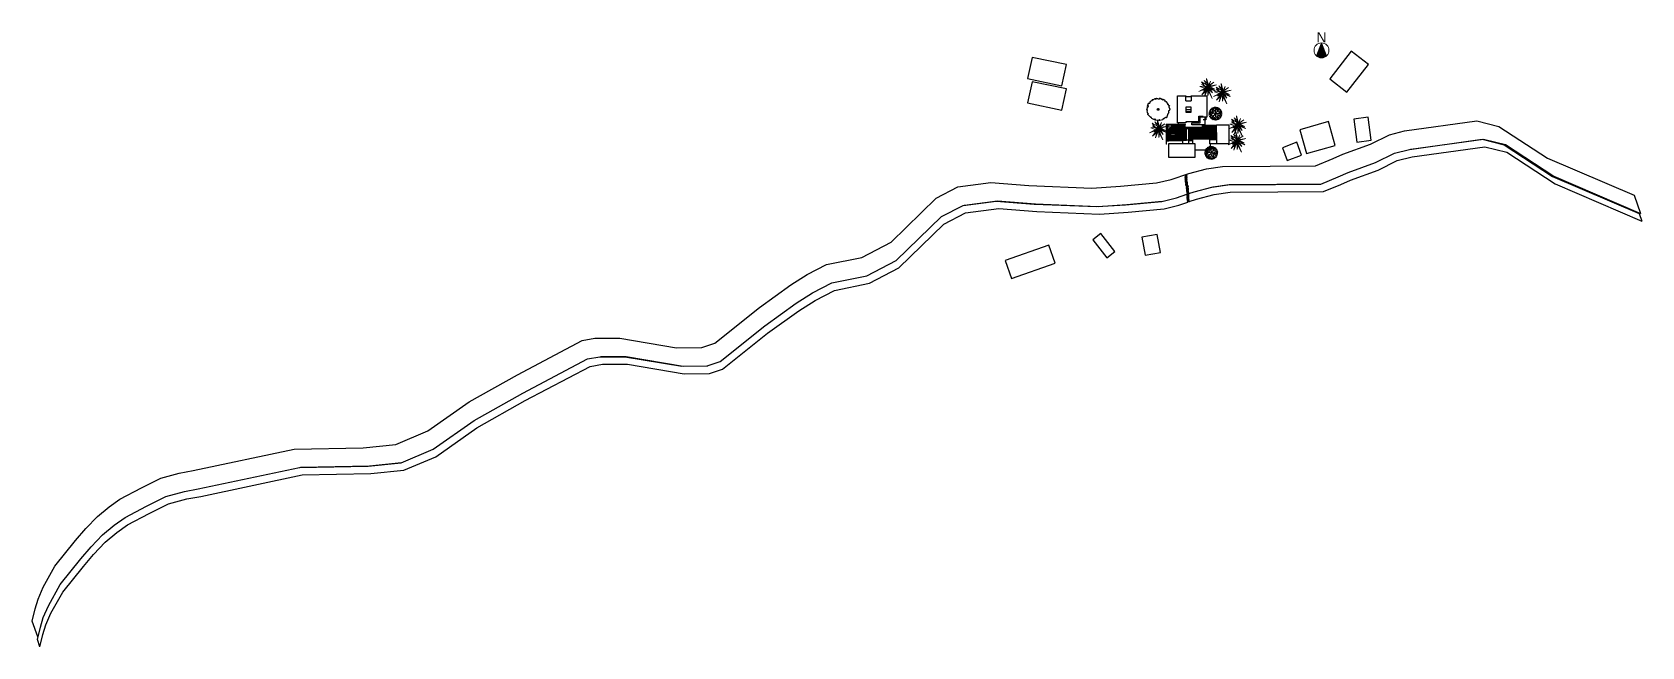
# Model space of a CAD drawing. Header units: millimetres. Extents: x 1773536 to 3001127, y -290343 to 178466.
import ezdxf

# ---------------------------------------------------------------- set-up
doc = ezdxf.new("R2010")
doc.units = ezdxf.units.MM
doc.layers.add('3', color=3, linetype='Continuous')
doc.layers.add('剖面图', color=7, linetype='Continuous')
for name, color, linetype, true_color in [('top有天花板$可见线$曲线$周边', 7, 'Continuous', 0x0034ff), ('top有天花板$可见线$曲线$地板', 7, 'Continuous', 0x000000), ('top有天花板$可见线$曲线$天花板', 7, 'Continuous', 0x000000), ('top有天花板$可见线$曲线$家具', 7, 'Continuous', 0x000000), ('top有天花板$可见线$曲线$水体薄片', 7, 'Continuous', 0x000000), ('top有天花板$可见线$曲线$玻璃墙', 7, 'Continuous', 0x000000), ('top有天花板$可见线$曲线$玻璃薄片', 7, 'Continuous', 0x000000), ('top有天花板$可见线$曲线$石板路', 7, 'Continuous', 0x000000), ('top有天花板$可见线$曲线$道路', 7, 'Continuous', 0x0ff3d0)]:
    doc.layers.add(name, color=color, linetype=linetype, true_color=true_color)
doc.layers.add('top有天花板$可见线$曲线$墙体', color=7, linetype='Continuous', lineweight=13, true_color=0x000000)

msp = doc.modelspace()

# ---------------------------------------------------------------- hatches: boundary and pattern name
at = {"layer": 'top有天花板$可见线$曲线$周边', "lineweight": 5}
h = msp.add_hatch(dxfattribs=at)
h.set_pattern_fill('DASH', color=0, scale=120)
h.paths.add_polyline_path([(2676778, 104985), (2655295, 104985), (2655295, 96208), (2658441, 96208), (2658441, 96769), (2672160, 96769), (2672160, 96617), (2676891, 96645)])
h.paths.add_polyline_path([(2653795, 104985), (2642909, 104985), (2642909, 104706), (2642909, 104265), (2642909, 103590), (2642909, 101278), (2645150, 101278), (2645150, 99778), (2642909, 99778), (2642909, 96208), (2653795, 96208)])
at = {"layer": '剖面图', "lineweight": 5, "transparency": 33554559}
h = msp.add_hatch(color=256, dxfattribs=at)
h.dxf.hatch_style = 1
edge = h.paths.add_edge_path()
edge.add_arc((2756869, 169756), 344, 212.70926, 325.51269, ccw=False)
edge.add_line((2756580, 169570), (2752913, 160482))
edge.add_arc((2756842, 164596), 5688, 226.312064, 313.377569)
edge.add_line((2760749, 160461), (2757153, 169561))
edge = h.paths.add_edge_path()
edge.add_line((2756868, 170284), (2756580, 169570))
edge.add_arc((2756869, 169756), 344, 212.70926, 325.51269)
edge.add_line((2757153, 169561), (2756868, 170284))

# ---------------------------------------------------------------- linework, layer by layer
at = {"lineweight": 5}
for points in [[(2669583, 137341), (2669212, 143265), (2670817, 137419), (2674728, 140269), (2670092, 137126), (2672198, 141100), (2670949, 137304), (2676710, 138288), (2669907, 136123), (2673626, 132145), (2670046, 137866), (2675430, 134986), (2669992, 136748), (2670178, 129821), (2671520, 136101), (2665542, 130642), (2669067, 135698), (2663267, 133348), (2669745, 136732), (2665410, 138688), (2669792, 135992), (2666444, 134045), (2669491, 134857), (2665286, 140663), (2670949, 137304), (2664153, 136998), (2670232, 134904), (2670100, 138985), (2667330, 141659), (2669876, 136616), (2673395, 127918), (2669298, 135960), (2667725, 129418), (2670301, 135776), (2676017, 133536), (2670339, 137141)], [(2680721, 133330), (2680350, 139254), (2681956, 133408), (2685866, 136257), (2681231, 133114), (2683336, 137088), (2682087, 133292), (2687848, 134276), (2681046, 132111), (2684764, 128133), (2681184, 133854), (2686568, 130974), (2681130, 132736), (2681316, 125809), (2682658, 132089), (2676680, 126631), (2680205, 131686), (2674405, 129336), (2680883, 132720), (2676548, 134676), (2680930, 131980), (2677582, 130033), (2680629, 130846), (2676425, 136651), (2682087, 133292), (2675291, 132986), (2681370, 130892), (2681238, 134973), (2678469, 137648), (2681015, 132605), (2684533, 123906), (2680436, 131948), (2678864, 125406), (2681439, 131764), (2687155, 129524), (2681477, 133130)], [(2632094, 105746), (2631723, 111670), (2633328, 105824), (2637239, 108673), (2632603, 105530), (2634709, 109504), (2633460, 105708), (2639221, 106692), (2632418, 104527), (2636137, 100550), (2632557, 106271), (2637941, 103390), (2632503, 105152), (2632689, 98225), (2634030, 104505), (2628053, 99047), (2631578, 104102), (2625778, 101752), (2632256, 105136), (2627921, 107092), (2632303, 104396), (2628955, 102449), (2632002, 103262), (2627797, 109067), (2633460, 105708), (2626664, 105402), (2632743, 103308), (2632611, 107389), (2629841, 110064), (2632387, 105021), (2635906, 96322), (2631809, 104365), (2630236, 97822), (2632812, 104180), (2638528, 101940), (2632850, 105546)], [(2692409, 108778), (2692038, 114702), (2693643, 108856), (2697554, 111705), (2692918, 108562), (2695023, 112536), (2693774, 108740), (2699536, 109724), (2692733, 107559), (2696452, 103582), (2692872, 109303), (2698256, 106422), (2692818, 108184), (2693004, 101257), (2694345, 107537), (2688368, 102079), (2691893, 107134), (2686092, 104784), (2692571, 108168), (2688236, 110124), (2692618, 107428), (2689270, 105481), (2692317, 106294), (2688112, 112099), (2693774, 108740), (2686979, 108434), (2693057, 106340), (2692926, 110421), (2690156, 113096), (2692702, 108053), (2696221, 99354), (2692124, 107397), (2690551, 100854), (2693127, 107212), (2698843, 104972), (2693165, 108578)], [(2691918, 96437), (2691546, 102361), (2693152, 96515), (2697062, 99365), (2692427, 96222), (2694532, 100196), (2693283, 96400), (2699045, 97384), (2692242, 95219), (2695960, 91241), (2692380, 96962), (2697765, 94081), (2692326, 95844), (2692512, 88917), (2693854, 95197), (2687877, 89738), (2691401, 94794), (2685601, 92444), (2692080, 95828), (2687744, 97784), (2692126, 95087), (2688779, 93141), (2691825, 93953), (2687621, 99759), (2693283, 96400), (2686487, 96094), (2692566, 94000), (2692434, 98081), (2689665, 100755), (2692211, 95712), (2695729, 87014), (2691632, 95056), (2690060, 88513), (2692635, 94872), (2698351, 92632), (2692673, 96237)]]:
    msp.add_lwpolyline(points, dxfattribs=at)
at = {"layer": '3', "color": 0, "lineweight": 5}
for p, q in [((2674161, 117017), (2670845, 116831)), ((2674161, 117017), (2670845, 116831)), ((2671991, 115664), (2670897, 116346)), ((2671991, 115664), (2670897, 116346)), ((2672020, 117013), (2670953, 116669)), ((2672020, 117013), (2670953, 116669)), ((2672555, 116743), (2670959, 115364)), ((2672555, 116743), (2670959, 115364)), ((2672902, 116579), (2670978, 117505)), ((2672902, 116579), (2670978, 117505)), ((2670982, 115688), (2672610, 115668)), ((2670982, 115688), (2672610, 115668)), ((2674232, 116486), (2670992, 114896)), ((2674232, 116486), (2670992, 114896)), ((2671918, 117482), (2671007, 117389)), ((2671918, 117482), (2671007, 117389)), ((2675027, 115266), (2671238, 114226)), ((2675027, 115266), (2671238, 114226)), ((2672275, 116924), (2671332, 118318)), ((2672275, 116924), (2671332, 118318)), ((2672666, 117993), (2671397, 118504)), ((2672666, 117993), (2671397, 118504)), ((2673084, 115914), (2671595, 113736)), ((2673084, 115914), (2671595, 113736)), ((2673960, 113989), (2671679, 113543)), ((2673960, 113989), (2671679, 113543)), ((2673023, 117482), (2671755, 119341)), ((2673023, 117482), (2671755, 119341)), ((2674226, 118690), (2671918, 119619)), ((2674226, 118690), (2671918, 119619)), ((2672340, 118504), (2672210, 119805)), ((2672340, 118504), (2672210, 119805)), ((2672296, 114898), (2672280, 112803)), ((2672296, 114898), (2672280, 112803)), ((2674844, 119108), (2672340, 119991)), ((2674844, 119108), (2672340, 119991)), ((2673811, 113255), (2672458, 112557)), ((2673811, 113255), (2672458, 112557)), ((2673003, 113823), (2672837, 112391)), ((2673003, 113823), (2672837, 112391)), ((2675854, 116372), (2672902, 116579)), ((2675854, 116372), (2672902, 116579)), ((2673836, 119852), (2672991, 120409)), ((2673836, 119852), (2672991, 120409)), ((2675787, 116367), (2673023, 117482)), ((2675787, 116367), (2673023, 117482)), ((2673833, 114976), (2673084, 112187)), ((2673833, 114976), (2673084, 112187)), ((2675835, 113765), (2673084, 112187)), ((2675835, 113765), (2673084, 112187)), ((2674584, 120177), (2673251, 120642)), ((2674584, 120177), (2673251, 120642)), ((2673316, 119015), (2673316, 120595)), ((2673316, 119015), (2673316, 120595)), ((2673924, 113945), (2673580, 111827)), ((2673924, 113945), (2673580, 111827)), ((2673739, 117157), (2673869, 121013)), ((2673739, 117157), (2673869, 121013)), ((2675731, 112748), (2673833, 111716)), ((2675731, 112748), (2673833, 111716)), ((2675841, 116187), (2673960, 113989)), ((2675841, 116187), (2673960, 113989)), ((2675657, 120131), (2674194, 121060)), ((2675657, 120131), (2674194, 121060)), ((2675039, 116645), (2674226, 118690)), ((2675039, 116645), (2674226, 118690)), ((2674443, 112977), (2674440, 111534)), ((2674443, 112977), (2674440, 111534)), ((2674456, 114560), (2674985, 111402)), ((2674456, 114560), (2674985, 111402)), ((2674519, 119573), (2674649, 121292)), ((2674519, 119573), (2674649, 121292)), ((2676015, 117714), (2674519, 119573)), ((2676015, 117714), (2674519, 119573)), ((2675731, 112282), (2674635, 111520)), ((2675731, 112282), (2674635, 111520)), ((2675982, 119434), (2674877, 121339)), ((2675982, 119434), (2674877, 121339)), ((2676015, 120688), (2675300, 121432)), ((2676015, 120688), (2675300, 121432)), ((2675972, 116102), (2675634, 111276)), ((2675972, 116102), (2675634, 111276)), ((2675647, 112008), (2676308, 111217)), ((2675647, 112008), (2676308, 111217)), ((2675767, 113258), (2676737, 111280)), ((2675767, 113258), (2676737, 111280)), ((2675854, 114975), (2677217, 113016)), ((2675854, 114975), (2677217, 113016)), ((2675950, 120409), (2676990, 121246)), ((2675950, 120409), (2676990, 121246)), ((2675950, 118922), (2678584, 120688)), ((2675950, 118922), (2678584, 120688)), ((2675976, 116582), (2675976, 121419)), ((2675976, 116582), (2675976, 121419)), ((2675982, 119945), (2677803, 121106)), ((2675982, 119945), (2677803, 121106)), ((2676042, 112540), (2677437, 111510)), ((2676042, 112540), (2677437, 111510)), ((2676113, 116506), (2677836, 118829)), ((2676113, 116506), (2677836, 118829)), ((2676113, 116320), (2679072, 116320)), ((2676113, 116320), (2679072, 116320)), ((2676175, 116303), (2678855, 114998)), ((2676175, 116303), (2678855, 114998)), ((2677381, 118225), (2676633, 121339)), ((2677381, 118225), (2676633, 121339)), ((2676860, 117482), (2680567, 118783)), ((2676860, 117482), (2680567, 118783)), ((2676902, 115973), (2677570, 113877)), ((2676902, 115973), (2677570, 113877)), ((2676925, 113503), (2679361, 112447)), ((2676925, 113503), (2679361, 112447)), ((2677217, 113016), (2676967, 111310)), ((2677217, 113016), (2676967, 111310)), ((2677110, 112418), (2678407, 111862)), ((2677110, 112418), (2678407, 111862)), ((2677283, 119805), (2677186, 121246)), ((2677283, 119805), (2677186, 121246)), ((2677570, 113877), (2679808, 112789)), ((2677570, 113877), (2679808, 112789)), ((2677738, 116320), (2680860, 118132)), ((2677738, 116320), (2680860, 118132)), ((2677752, 115541), (2681073, 115495)), ((2677752, 115541), (2681073, 115495)), ((2678164, 115372), (2677765, 111534)), ((2678164, 115372), (2677765, 111534)), ((2677836, 118829), (2680080, 119434)), ((2677836, 118829), (2680080, 119434)), ((2677868, 118876), (2678064, 121013)), ((2677868, 118876), (2678064, 121013)), ((2677878, 112691), (2678683, 112075)), ((2677878, 112691), (2678683, 112075)), ((2677933, 119573), (2679234, 120363)), ((2677933, 119573), (2679234, 120363)), ((2678031, 117854), (2678584, 120688)), ((2678031, 117854), (2678584, 120688)), ((2678456, 113489), (2678346, 111913)), ((2678456, 113489), (2678346, 111913)), ((2678779, 119062), (2678844, 120502)), ((2678779, 119062), (2678844, 120502)), ((2678844, 116971), (2680177, 119248)), ((2678844, 116971), (2680177, 119248)), ((2678855, 114998), (2679990, 113055)), ((2678855, 114998), (2679990, 113055)), ((2679072, 116320), (2681055, 115530)), ((2679072, 116320), (2681055, 115530)), ((2679176, 114463), (2680405, 113865)), ((2679176, 114463), (2680405, 113865)), ((2680925, 117342), (2679299, 117250)), ((2680925, 117342), (2679299, 117250)), ((2679559, 118039), (2679429, 120131)), ((2679559, 118039), (2679429, 120131)), ((2679429, 116181), (2680925, 117668)), ((2679429, 116181), (2680925, 117668)), ((2679465, 113931), (2679504, 112624)), ((2679465, 113931), (2679504, 112624)), ((2679640, 115502), (2680483, 114046)), ((2679640, 115502), (2680483, 114046)), ((2679917, 117296), (2681055, 116692)), ((2679917, 117296), (2681055, 116692)), ((2679958, 114921), (2680872, 114950)), ((2679958, 114921), (2680872, 114950)), ((2679982, 115948), (2681023, 116367)), ((2679982, 115948), (2681023, 116367)), ((2670939, 87116), (2667623, 86931)), ((2670939, 87116), (2667623, 86931)), ((2668769, 85764), (2667675, 86446)), ((2668769, 85764), (2667675, 86446)), ((2668798, 87112), (2667731, 86768)), ((2668798, 87112), (2667731, 86768)), ((2669333, 86842), (2667737, 85463)), ((2669333, 86842), (2667737, 85463)), ((2669680, 86678), (2667756, 87604)), ((2669680, 86678), (2667756, 87604)), ((2671010, 86585), (2667770, 84995)), ((2671010, 86585), (2667770, 84995)), ((2668696, 87581), (2667785, 87488)), ((2668696, 87581), (2667785, 87488)), ((2669053, 87024), (2668110, 88418)), ((2669053, 87024), (2668110, 88418)), ((2669444, 88092), (2668175, 88603)), ((2669444, 88092), (2668175, 88603)), ((2669862, 86013), (2668373, 83835)), ((2669862, 86013), (2668373, 83835)), ((2669801, 87581), (2668533, 89440)), ((2669801, 87581), (2668533, 89440)), ((2671004, 88789), (2668696, 89719)), ((2671004, 88789), (2668696, 89719)), ((2669118, 88603), (2668988, 89905)), ((2669118, 88603), (2668988, 89905)), ((2671622, 89208), (2669118, 90090)), ((2671622, 89208), (2669118, 90090)), ((2672632, 86472), (2669680, 86678)), ((2672632, 86472), (2669680, 86678)), ((2670614, 89951), (2669769, 90509)), ((2670614, 89951), (2669769, 90509)), ((2672565, 86466), (2669801, 87581)), ((2672565, 86466), (2669801, 87581)), ((2671362, 90276), (2670029, 90741)), ((2671362, 90276), (2670029, 90741)), ((2670094, 89115), (2670094, 90694)), ((2670094, 89115), (2670094, 90694)), ((2670517, 87256), (2670647, 91113)), ((2670517, 87256), (2670647, 91113)), ((2672619, 86286), (2670738, 84089)), ((2672619, 86286), (2670738, 84089)), ((2672435, 90230), (2670972, 91159)), ((2672435, 90230), (2670972, 91159)), ((2671817, 86745), (2671004, 88789)), ((2671817, 86745), (2671004, 88789)), ((2671297, 89672), (2671427, 91392)), ((2671297, 89672), (2671427, 91392)), ((2672793, 87814), (2671297, 89672)), ((2672793, 87814), (2671297, 89672)), ((2672760, 89533), (2671655, 91438)), ((2672760, 89533), (2671655, 91438)), ((2672793, 90787), (2672078, 91531)), ((2672793, 90787), (2672078, 91531)), ((2672750, 86201), (2672412, 81375)), ((2672750, 86201), (2672412, 81375)), ((2672728, 90509), (2673768, 91345)), ((2672728, 90509), (2673768, 91345)), ((2672728, 89022), (2675362, 90787)), ((2672728, 89022), (2675362, 90787)), ((2672754, 86681), (2672754, 91519)), ((2672754, 86681), (2672754, 91519)), ((2672760, 90044), (2674581, 91206)), ((2672760, 90044), (2674581, 91206)), ((2672890, 86605), (2674614, 88929)), ((2672890, 86605), (2674614, 88929)), ((2672890, 86419), (2675850, 86419)), ((2672890, 86419), (2675850, 86419)), ((2672953, 86403), (2675633, 85097)), ((2672953, 86403), (2675633, 85097)), ((2674159, 88325), (2673411, 91438)), ((2674159, 88325), (2673411, 91438)), ((2673638, 87581), (2677345, 88882)), ((2673638, 87581), (2677345, 88882)), ((2673680, 86072), (2674348, 83976)), ((2673680, 86072), (2674348, 83976)), ((2674061, 89905), (2673964, 91345)), ((2674061, 89905), (2673964, 91345)), ((2674516, 86419), (2677638, 88232)), ((2674516, 86419), (2677638, 88232)), ((2674614, 88929), (2676858, 89533)), ((2674614, 88929), (2676858, 89533)), ((2674646, 88975), (2674842, 91113)), ((2674646, 88975), (2674842, 91113)), ((2674711, 89672), (2676012, 90462)), ((2674711, 89672), (2676012, 90462)), ((2674809, 87953), (2675362, 90787)), ((2674809, 87953), (2675362, 90787)), ((2675557, 89161), (2675622, 90602)), ((2675557, 89161), (2675622, 90602)), ((2675622, 87070), (2676955, 89347)), ((2675622, 87070), (2676955, 89347)), ((2675850, 86419), (2677833, 85630)), ((2675850, 86419), (2677833, 85630)), ((2677703, 87442), (2676077, 87349)), ((2677703, 87442), (2676077, 87349)), ((2676337, 88139), (2676207, 90230)), ((2676337, 88139), (2676207, 90230)), ((2676207, 86280), (2677703, 87767)), ((2676207, 86280), (2677703, 87767)), ((2676695, 87395), (2677833, 86791)), ((2676695, 87395), (2677833, 86791)), ((2676760, 86048), (2677801, 86466)), ((2676760, 86048), (2677801, 86466)), ((2667760, 85788), (2669388, 85767)), ((2667760, 85788), (2669388, 85767)), ((2671805, 85365), (2668016, 84326)), ((2671805, 85365), (2668016, 84326)), ((2670738, 84089), (2668457, 83643)), ((2670738, 84089), (2668457, 83643)), ((2669074, 84997), (2669057, 82902)), ((2669074, 84997), (2669057, 82902)), ((2670589, 83354), (2669236, 82657)), ((2670589, 83354), (2669236, 82657)), ((2669781, 83923), (2669615, 82490)), ((2669781, 83923), (2669615, 82490)), ((2670611, 85076), (2669862, 82287)), ((2670611, 85076), (2669862, 82287)), ((2672613, 83864), (2669862, 82287)), ((2672613, 83864), (2669862, 82287)), ((2670702, 84045), (2670358, 81926)), ((2670702, 84045), (2670358, 81926)), ((2672509, 82847), (2670611, 81815)), ((2672509, 82847), (2670611, 81815)), ((2671221, 83077), (2671218, 81633)), ((2671221, 83077), (2671218, 81633)), ((2671234, 84660), (2671763, 81502)), ((2671234, 84660), (2671763, 81502)), ((2672509, 82381), (2671413, 81619)), ((2672509, 82381), (2671413, 81619)), ((2672425, 82108), (2673086, 81316)), ((2672425, 82108), (2673086, 81316)), ((2672545, 83357), (2673515, 81379)), ((2672545, 83357), (2673515, 81379)), ((2672632, 85074), (2673995, 83116)), ((2672632, 85074), (2673995, 83116)), ((2672820, 82639), (2674215, 81610)), ((2672820, 82639), (2674215, 81610)), ((2673703, 83602), (2676139, 82547)), ((2673703, 83602), (2676139, 82547)), ((2673995, 83116), (2673745, 81410)), ((2673995, 83116), (2673745, 81410)), ((2673888, 82518), (2675185, 81961)), ((2673888, 82518), (2675185, 81961)), ((2674348, 83976), (2676586, 82888)), ((2674348, 83976), (2676586, 82888)), ((2674530, 85640), (2677851, 85594)), ((2674530, 85640), (2677851, 85594)), ((2674942, 85472), (2674543, 81633)), ((2674942, 85472), (2674543, 81633)), ((2674656, 82790), (2675461, 82175)), ((2674656, 82790), (2675461, 82175)), ((2675234, 83588), (2675123, 82012)), ((2675234, 83588), (2675123, 82012)), ((2675633, 85097), (2676768, 83155)), ((2675633, 85097), (2676768, 83155)), ((2675954, 84562), (2677183, 83964)), ((2675954, 84562), (2677183, 83964)), ((2676242, 84030), (2676281, 82723)), ((2676242, 84030), (2676281, 82723)), ((2676418, 85601), (2677261, 84145)), ((2676418, 85601), (2677261, 84145)), ((2676735, 85020), (2677650, 85049)), ((2676735, 85020), (2677650, 85049))]:
    msp.add_line(p, q, dxfattribs=at)
at = {"layer": '3'}
msp.add_lwpolyline([(2631973, 127697), (2633309, 127549), (2633531, 128364), (2633754, 127771), (2634199, 127994), (2635609, 127178), (2635609, 126733), (2636203, 127252), (2637391, 126585), (2637242, 125769), (2637910, 125325), (2638207, 125695), (2639395, 124138), (2639469, 123397), (2639914, 123471), (2640137, 122433), (2640805, 122433), (2640359, 121470), (2641102, 119839), (2640730, 118430), (2640062, 118504), (2640211, 117540), (2640508, 117021), (2639543, 116206), (2638727, 113166), (2637984, 113463), (2636648, 112351), (2636277, 112573), (2635758, 112128), (2635758, 111609), (2633457, 111090), (2633234, 111980), (2632715, 111164), (2629969, 111313), (2630191, 111980), (2629895, 112054), (2629523, 112054), (2629449, 111609), (2627445, 112647), (2627223, 113166), (2626852, 113240), (2626852, 113685), (2626332, 113685), (2624180, 116058), (2624996, 116280), (2624105, 117021), (2624105, 117392), (2623883, 118504), (2624254, 118875), (2623734, 119690), (2623957, 120357), (2624254, 120654), (2624031, 121692), (2624699, 121618), (2624922, 122359), (2624105, 122656), (2624625, 123471), (2625219, 124435), (2625961, 124435), (2626480, 125918), (2627668, 126288), (2628113, 127104), (2628930, 127178), (2629672, 127845), (2630117, 127475), (2630934, 127549), (2630785, 128068), (2631676, 127994)], close=True, dxfattribs=at)
at = {"layer": '3', "color": 0, "lineweight": 5}
msp.add_lwpolyline([(2631973, 127697), (2633309, 127549), (2633531, 128364), (2633754, 127771), (2634199, 127994), (2635609, 127178), (2635609, 126733), (2636203, 127252), (2637391, 126585), (2637242, 125769), (2637910, 125325), (2638207, 125695), (2639395, 124138), (2639469, 123397), (2639914, 123471), (2640137, 122433), (2640805, 122433), (2640359, 121470), (2641102, 119839), (2640730, 118430), (2640062, 118504), (2640211, 117540), (2640508, 117021), (2639543, 116206), (2638727, 113166), (2637984, 113463), (2636648, 112351), (2636277, 112573), (2635758, 112128), (2635758, 111609), (2633457, 111090), (2633234, 111980), (2632715, 111164), (2629969, 111313), (2630191, 111980), (2629895, 112054), (2629523, 112054), (2629449, 111609), (2627445, 112647), (2627223, 113166), (2626852, 113240), (2626852, 113685), (2626332, 113685), (2624180, 116058), (2624996, 116280), (2624105, 117021), (2624105, 117392), (2623883, 118504), (2624254, 118875), (2623734, 119690), (2623957, 120357), (2624254, 120654), (2624031, 121692), (2624699, 121618), (2624922, 122359), (2624105, 122656), (2624625, 123471), (2625219, 124435), (2625961, 124435), (2626480, 125918), (2627668, 126288), (2628113, 127104), (2628930, 127178), (2629672, 127845), (2630117, 127475), (2630934, 127549), (2630785, 128068), (2631676, 127994)], close=True, dxfattribs=at)
at = {"layer": '3', "color": 0}
for radius in [669, 558, 558, 425, 425, 285, 285, 146, 146, 78.8, 78.8]:
    msp.add_circle((2632221, 119566), radius, dxfattribs=at)
at = {"layer": '3', "color": 0, "lineweight": 5}
for centre, radius in [((2632221, 119566), 669), ((2675976, 116357), 225), ((2675976, 116357), 225), ((2675976, 116357), 225), ((2675976, 116357), 225), ((2675987, 116326), 225), ((2675987, 116326), 225), ((2675987, 116326), 225), ((2675987, 116326), 225), ((2672754, 86456), 225), ((2672754, 86456), 225), ((2672754, 86456), 225), ((2672754, 86456), 225), ((2672765, 86426), 225), ((2672765, 86426), 225), ((2672765, 86426), 225), ((2672765, 86426), 225)]:
    msp.add_circle(centre, radius, dxfattribs=at)
at = {"layer": 'top有天花板$可见线$曲线$周边'}
for p, q in [((2779529, 164040), (2763158, 142895)), ((2792598, 153922), (2779529, 164040)), ((2536126, 159261), (2532705, 143091)), ((2562287, 153726), (2536126, 159261)), ((2558866, 137556), (2562287, 153726)), ((2776228, 132777), (2792598, 153922)), ((2532705, 143091), (2558866, 137556)), ((2536126, 140705), (2532705, 124535)), ((2562287, 135170), (2536126, 140705)), ((2558866, 119000), (2562287, 135170)), ((2763158, 142895), (2776228, 132777)), ((2532705, 124535), (2558866, 119000)), ((2792488, 113566), (2781575, 112201)), ((2781575, 112201), (2783768, 94656)), ((2794681, 96020), (2792488, 113566)), ((2820050, 103104), (2875409, 110793)), ((2875409, 110793), (2892207, 106547)), ((2762159, 110224), (2740332, 104085)), ((2740332, 104085), (2745459, 85853)), ((2767286, 91992), (2762159, 110224)), ((2794146, 92981), (2808584, 100153)), ((2808584, 100153), (2820050, 103104)), ((2892207, 106547), (2929099, 82438)), ((2737921, 94467), (2727008, 90375)), ((2727008, 90375), (2730708, 80508)), ((2741621, 84600), (2737921, 94467)), ((2745459, 85853), (2767286, 91992)), ((2773151, 85352), (2794146, 92981)), ((2783768, 94656), (2794681, 96020)), ((2798126, 78980), (2812564, 86152)), ((2812564, 86152), (2824030, 89103)), ((2824030, 89103), (2879389, 96792)), ((2824822, 89213), (2825064, 89276)), ((2825064, 89276), (2880424, 96964)), ((2825977, 83428), (2881336, 91116)), ((2879389, 96792), (2896187, 92546)), ((2880424, 96964), (2897222, 92718)), ((2881336, 91116), (2898134, 86870)), ((2896187, 92546), (2933079, 68437)), ((2897222, 92718), (2934113, 68609)), ((2898134, 86870), (2935025, 62761)), ((2655676, 70779), (2669168, 74317)), ((2669168, 74317), (2681379, 76092)), ((2681379, 76092), (2717714, 76296)), ((2717714, 76296), (2752323, 76512)), ((2730708, 80508), (2741621, 84600)), ((2752323, 76512), (2765637, 82090)), ((2765637, 82090), (2773151, 85352)), ((2777131, 71351), (2798126, 78980)), ((2800073, 73304), (2814511, 80477)), ((2814511, 80477), (2825977, 83428)), ((2929099, 82438), (2995200, 54070)), ((2479502, 60392), (2504704, 63690)), ((2504704, 63690), (2533725, 61411)), ((2533725, 61411), (2581593, 59384)), ((2603478, 60907), (2630974, 63438)), ((2630974, 63438), (2642184, 66221)), ((2642184, 66221), (2655676, 70779)), ((2673148, 60316), (2685359, 62091)), ((2674182, 60489), (2686394, 62264)), ((2779078, 65676), (2800073, 73304)), ((2933079, 68437), (2999180, 40069)), ((2934113, 68609), (3000214, 40242)), ((2935025, 62761), (3001127, 34394)), ((2428584, 18375), (2462948, 51791)), ((2462948, 51791), (2479502, 60392)), ((2483482, 46391), (2508684, 49689)), ((2484516, 46563), (2509718, 49861)), ((2508684, 49689), (2537705, 47410)), ((2509718, 49861), (2538739, 47582)), ((2581593, 59384), (2603478, 60907)), ((2607458, 46906), (2634954, 49437)), ((2608492, 47079), (2635448, 49560)), ((2634954, 49437), (2646164, 52220)), ((2646164, 52220), (2654141, 54915)), ((2654217, 54940), (2654750, 55120)), ((2655579, 55401), (2659656, 56778)), ((2656042, 49224), (2661602, 51102)), ((2659656, 56778), (2673148, 60316)), ((2661602, 51102), (2675094, 54641)), ((2673993, 60439), (2674182, 60489)), ((2675094, 54641), (2687306, 56416)), ((2995200, 54070), (3000214, 40242)), ((2432564, 4374), (2466928, 37790)), ((2466928, 37790), (2483482, 46391)), ((2468875, 32115), (2485428, 40715)), ((2484421, 46513), (2484516, 46563)), ((2485428, 40715), (2510631, 44014)), ((2510631, 44014), (2539652, 41735)), ((2537705, 47410), (2585573, 45383)), ((2538739, 47582), (2586607, 45555)), ((2539652, 41735), (2587519, 39708)), ((2585573, 45383), (2607458, 46906)), ((2586607, 45555), (2608492, 47079)), ((2587519, 39708), (2609405, 41231)), ((2609405, 41231), (2636901, 43762)), ((2636901, 43762), (2648111, 46544)), ((2648111, 46544), (2654783, 48799)), ((2999180, 40069), (3001127, 34394)), ((2434511, -1302), (2468875, 32115)), ((2588544, 24894), (2582405, 20120)), ((2599158, 11247), (2588544, 24894)), ((2406187, 6728), (2428584, 18375)), ((2548983, 16027), (2515561, 4432)), ((2553785, 2186), (2548983, 16027)), ((2582405, 20120), (2593020, 6473)), ((2631516, 24212), (2619920, 22166)), ((2619920, 22166), (2622372, 8275)), ((2633967, 10321), (2631516, 24212)), ((2364687, -6430), (2379448, 1163)), ((2379448, 1163), (2406187, 6728)), ((2410167, -7273), (2432564, 4374)), ((2515561, 4432), (2520363, -9409)), ((2520363, -9409), (2553785, 2186)), ((2593020, 6473), (2599158, 11247)), ((2622372, 8275), (2633967, 10321)), ((2352208, -14274), (2364687, -6430)), ((2383428, -12838), (2410167, -7273)), ((2412113, -12948), (2434511, -1302)), ((2328274, -31486), (2352208, -14274)), ((2356188, -28275), (2368667, -20431)), ((2368667, -20431), (2383428, -12838)), ((2370613, -26106), (2385374, -18514)), ((2385374, -18514), (2412113, -12948)), ((2294166, -58822), (2328274, -31486)), ((2332254, -45487), (2356188, -28275)), ((2334201, -51163), (2358134, -33951)), ((2358134, -33951), (2370613, -26106)), ((2298146, -72823), (2332254, -45487)), ((2143684, -82799), (2193099, -56807)), ((2193099, -56807), (2202516, -55032)), ((2202516, -55032), (2221608, -55032)), ((2221608, -55032), (2264889, -62372)), ((2284236, -62120), (2294166, -58822)), ((2300092, -78498), (2334201, -51163)), ((2147664, -96800), (2197079, -70808)), ((2197079, -70808), (2206496, -69033)), ((2206496, -69033), (2225588, -69033)), ((2206616, -69033), (2207531, -68860)), ((2207531, -68860), (2226622, -68860)), ((2225588, -69033), (2268869, -76373)), ((2226622, -68860), (2269903, -76201)), ((2264889, -62372), (2284236, -62120)), ((2288216, -76121), (2298146, -72823)), ((2106759, -103609), (2143684, -82799)), ((2149611, -102475), (2199025, -76483)), ((2199025, -76483), (2208443, -74708)), ((2208443, -74708), (2227534, -74708)), ((2227534, -74708), (2270815, -82049)), ((2268869, -76373), (2288216, -76121)), ((2269903, -76201), (2288714, -75956)), ((2270815, -82049), (2290163, -81797)), ((2290163, -81797), (2300092, -78498)), ((2110739, -117610), (2147664, -96800)), ((2075390, -125667), (2106759, -103609)), ((2112686, -123286), (2149611, -102475)), ((2079370, -139668), (2110739, -117610)), ((2050955, -135922), (2075390, -125667)), ((2081316, -145343), (2112686, -123286)), ((1896232, -155929), (1973421, -139484)), ((1973421, -139484), (2025863, -138597)), ((2025863, -138597), (2050955, -135922)), ((2054935, -149923), (2079370, -139668)), ((2056882, -155598), (2081316, -145343)), ((1871586, -161698), (1885645, -157788)), ((1885645, -157788), (1896232, -155929)), ((1900212, -169930), (1977401, -153485)), ((1902159, -175605), (1979348, -159161)), ((1977401, -153485), (2029843, -152598)), ((1977645, -153481), (1978435, -153313)), ((1978435, -153313), (2030878, -152425)), ((1979348, -159161), (2031790, -158273)), ((2029843, -152598), (2054935, -149923)), ((2030878, -152425), (2055133, -149840)), ((2031790, -158273), (2056882, -155598)), ((1840383, -177627), (1856858, -168955)), ((1856858, -168955), (1871586, -161698)), ((1875566, -175699), (1889625, -171789)), ((1889625, -171789), (1900212, -169930)), ((1823229, -190952), (1832201, -183504)), ((1832201, -183504), (1840383, -177627)), ((1844363, -191628), (1860838, -182956)), ((1860838, -182956), (1875566, -175699)), ((1862785, -188631), (1877513, -181374)), ((1877513, -181374), (1891572, -177464)), ((1891572, -177464), (1902159, -175605)), ((1814479, -200140), (1823229, -190952)), ((1836181, -197505), (1844363, -191628)), ((1846310, -197303), (1862785, -188631)), ((1806687, -209316), (1814479, -200140)), ((1818459, -214141), (1827209, -204953)), ((1827209, -204953), (1836181, -197505)), ((1829155, -210629), (1838128, -203180)), ((1838128, -203180), (1846310, -197303)), ((1790913, -228914), (1806687, -209316)), ((1810667, -223317), (1818459, -214141)), ((1812613, -228992), (1820406, -219816)), ((1820406, -219816), (1829155, -210629)), ((1781940, -244975), (1790913, -228914)), ((1794893, -242915), (1810667, -223317)), ((1796839, -248591), (1812613, -228992)), ((1778011, -253935), (1781940, -244975)), ((1785920, -258976), (1794893, -242915)), ((1775784, -261395), (1778011, -253935)), ((1787867, -264651), (1796839, -248591)), ((1773536, -270667), (1775784, -261395)), ((1779764, -275396), (1781991, -267936)), ((1781991, -267936), (1785920, -258976)), ((1783937, -273611), (1787867, -264651)), ((1777955, -282855), (1773536, -270667)), ((1777516, -284668), (1779764, -275396)), ((1779462, -290343), (1781711, -281071)), ((1781711, -281071), (1783937, -273611)), ((1779462, -290343), (1777516, -284668))]:
    msp.add_line(p, q, dxfattribs=at)
for points in [[(2685359, 62091), (2721694, 62295), (2756303, 62511)], [(2686394, 62264), (2722728, 62468), (2756705, 62680)], [(2756303, 62511), (2769617, 68089), (2777131, 71351)], [(2758250, 56836), (2771564, 62413), (2779078, 65676)], [(2687306, 56416), (2723641, 56620), (2758250, 56836)]]:
    msp.add_lwpolyline(points, dxfattribs=at)
at = {"layer": 'top有天花板$可见线$曲线$地板', "color": 18, "true_color": 0x000000}
for p, q in [((2657457, 119141), (2653257, 119141)), ((2676778, 105053), (2641207, 105053)), ((2641882, 105875), (2652487, 105875)), ((2641882, 105053), (2641882, 101278)), ((2641882, 99778), (2641882, 96204)), ((2665997, 105862), (2665717, 105862)), ((2665997, 107735), (2665997, 105862)), ((2665997, 105875), (2676766, 105875)), ((2666277, 107735), (2666277, 105875)), ((2666557, 107735), (2666557, 105875)), ((2655295, 96204), (2658441, 96204)), ((2658441, 95529), (2655709, 95529))]:
    msp.add_line(p, q, dxfattribs=at)
at = {"layer": 'top有天花板$可见线$曲线$地板'}
for p, q in [((2653795, 96195), (2650881, 96195)), ((2650881, 96195), (2650881, 93595)), ((2655709, 96195), (2655295, 96195)), ((2655709, 93595), (2655709, 96195))]:
    msp.add_line(p, q, dxfattribs=at)
at = {"layer": 'top有天花板$可见线$曲线$地板', "color": 18, "true_color": 0x000000}
for points in [[(2668657, 113603), (2668657, 111602), (2667957, 111602)], [(2641207, 96204), (2641207, 105875), (2641882, 105875)], [(2665717, 107735), (2665717, 105862), (2652767, 105862), (2652767, 107682), (2653047, 107682), (2653047, 107962), (2647657, 107962), (2647657, 109263)], [(2651927, 105875), (2651927, 107682), (2652207, 107682)], [(2652207, 105875), (2652207, 107682), (2652487, 107682)], [(2652767, 105862), (2652487, 105862), (2652487, 107682), (2652767, 107682)], [(2650881, 95529), (2641207, 95529), (2641207, 96204), (2653795, 96204)]]:
    msp.add_lwpolyline(points, dxfattribs=at)
for points in [[(2645150, 101278), (2645150, 99778), (2641862, 99778), (2641862, 101278)], [(2655295, 96116), (2653795, 96116), (2653795, 105018), (2655295, 105018)]]:
    msp.add_lwpolyline(points, close=True, dxfattribs=at)
at = {"layer": 'top有天花板$可见线$曲线$墙体', "color": 0, "lineweight": 30}
for p, q in [((2657457, 129281), (2653467, 129281)), ((2653467, 126131), (2653467, 129281)), ((2653467, 126131), (2657457, 126131)), ((2657457, 129281), (2657457, 126131))]:
    msp.add_line(p, q, dxfattribs=at)
at = {"layer": 'top有天花板$可见线$曲线$墙体'}
for p, q in [((2638750, 108223), (2638470, 108223)), ((2638470, 108223), (2638470, 92970)), ((2638750, 108222), (2638750, 108223)), ((2647367, 108222), (2638750, 108222)), ((2638750, 92970), (2638750, 107942)), ((2638750, 107942), (2647367, 107942)), ((2647367, 107942), (2647367, 108222)), ((2638470, 92970), (2638750, 92970))]:
    msp.add_line(p, q, dxfattribs=at)
at = {"layer": 'top有天花板$可见线$曲线$天花板'}
for p, q in [((2676744, 107907), (2676739, 107907)), ((2676891, 96645), (2676739, 107907)), ((2677766, 93415), (2677766, 93384))]:
    msp.add_line(p, q, dxfattribs=at)
at = {"layer": 'top有天花板$可见线$曲线$天花板', "color": 0, "lineweight": 30}
for p, q in [((2676744, 107907), (2686139, 107874)), ((2676940, 93419), (2676744, 107907)), ((2686139, 107874), (2686059, 93381)), ((2672160, 96769), (2658441, 96769)), ((2658441, 96769), (2658441, 93595)), ((2660202, 88716), (2672160, 88716)), ((2671609, 96613), (2676896, 96645)), ((2671652, 93335), (2671609, 96613)), ((2677766, 93384), (2671652, 93335)), ((2672160, 96617), (2672160, 96769)), ((2672160, 88716), (2672160, 93339)), ((2686059, 93381), (2676940, 93419))]:
    msp.add_line(p, q, dxfattribs=at)
for points in [[(2663267, 110930), (2663267, 110103), (2653257, 110103), (2653257, 109263), (2646957, 109263), (2646957, 129843), (2653467, 129843), (2653467, 129281)], [(2657457, 129281), (2657457, 129843), (2669497, 129843), (2669497, 113603), (2663267, 113603)], [(2667957, 113603), (2667957, 107735), (2658030, 107735), (2658030, 109275), (2664317, 109275), (2664317, 113603)]]:
    msp.add_lwpolyline(points, dxfattribs=at)
at = {"layer": 'top有天花板$可见线$曲线$天花板', "color": 18, "true_color": 0x000000}
msp.add_lwpolyline([(2653257, 121282), (2653257, 117383), (2657457, 117383), (2657457, 121282)], close=True, dxfattribs=at)
at = {"layer": 'top有天花板$可见线$曲线$家具', "color": 18, "true_color": 0x000000}
msp.add_line((2639555, 107695), (2639555, 104717), dxfattribs=at)
msp.add_lwpolyline([(2639555, 104717), (2638815, 104717), (2638815, 107695), (2639555, 107695)], dxfattribs=at)
at = {"layer": 'top有天花板$可见线$曲线$水体薄片', "color": 18, "true_color": 0x000000}
for p, q in [((2642421, 106686), (2639555, 106686)), ((2642909, 104706), (2642909, 104985)), ((2653795, 104985), (2642909, 104985)), ((2642909, 104706), (2642909, 104265)), ((2642909, 104265), (2642909, 103590)), ((2642909, 103590), (2642909, 101278)), ((2642909, 99778), (2642909, 96208)), ((2676778, 104985), (2655295, 104985)), ((2641207, 95554), (2640424, 95554)), ((2653795, 96208), (2642909, 96208)), ((2658441, 96208), (2655295, 96208))]:
    msp.add_line(p, q, dxfattribs=at)
at = {"layer": 'top有天花板$可见线$曲线$玻璃墙', "color": 18, "true_color": 0x000000}
for p, q in [((2668377, 111518), (2666557, 111518)), ((2668517, 113603), (2668517, 111777))]:
    msp.add_line(p, q, dxfattribs=at)
at = {"layer": 'top有天花板$可见线$曲线$玻璃薄片', "color": 18, "true_color": 0x000000}
for p, q in [((2653257, 118014), (2657457, 118014)), ((2663267, 114430), (2666557, 114430)), ((2663267, 110930), (2663267, 114290)), ((2663267, 110930), (2664317, 110930))]:
    msp.add_line(p, q, dxfattribs=at)
at = {"layer": 'top有天花板$可见线$曲线$石板路', "color": 18, "lineweight": 5, "true_color": 0x000000}
for points in [[(2638863, 104153), (2638863, 104478), (2640424, 104478), (2640424, 104153)], [(2638863, 103740), (2638863, 104065), (2640424, 104065), (2640424, 103740)], [(2638863, 103324), (2638863, 103649), (2640424, 103649), (2640424, 103324)], [(2638863, 102800), (2638863, 103126), (2640424, 103126), (2640424, 102800)], [(2638863, 102387), (2638863, 102713), (2640424, 102713), (2640424, 102387)], [(2638863, 101971), (2638863, 102297), (2640424, 102297), (2640424, 101971)], [(2638863, 101496), (2638863, 101821), (2640424, 101821), (2640424, 101496)], [(2638863, 101083), (2638863, 101408), (2640424, 101408), (2640424, 101083)], [(2638863, 100667), (2638863, 100992), (2640424, 100992), (2640424, 100667)], [(2638863, 100185), (2638863, 100511), (2640424, 100511), (2640424, 100185)], [(2638863, 99773), (2638863, 100098), (2640424, 100098), (2640424, 99773)], [(2638863, 99357), (2638863, 99682), (2640424, 99682), (2640424, 99357)], [(2638863, 98894), (2638863, 99219), (2640424, 99219), (2640424, 98894)], [(2638863, 98481), (2638863, 98806), (2640424, 98806), (2640424, 98481)], [(2638863, 98065), (2638863, 98390), (2640424, 98390), (2640424, 98065)], [(2642421, 107453), (2642746, 107453), (2642746, 105892), (2642421, 105892)], [(2642837, 107453), (2643162, 107453), (2643162, 105892), (2642837, 105892)], [(2643250, 107453), (2643575, 107453), (2643575, 105892), (2643250, 105892)], [(2643767, 107453), (2644093, 107453), (2644093, 105892), (2643767, 105892)], [(2644183, 107453), (2644509, 107453), (2644509, 105892), (2644183, 105892)], [(2644596, 107453), (2644922, 107453), (2644922, 105892), (2644596, 105892)], [(2645119, 107453), (2645444, 107453), (2645444, 105892), (2645119, 105892)], [(2645535, 107453), (2645860, 107453), (2645860, 105892), (2645535, 105892)], [(2645948, 107453), (2646273, 107453), (2646273, 105892), (2645948, 105892)], [(2646410, 107453), (2646736, 107453), (2646736, 105892), (2646410, 105892)], [(2646826, 107453), (2647152, 107453), (2647152, 105892), (2646826, 105892)], [(2647239, 107453), (2647564, 107453), (2647564, 105892), (2647239, 105892)], [(2647721, 107453), (2648046, 107453), (2648046, 105892), (2647721, 105892)], [(2648137, 107453), (2648462, 107453), (2648462, 105892), (2648137, 105892)], [(2648550, 107453), (2648875, 107453), (2648875, 105892), (2648550, 105892)], [(2649025, 107453), (2649350, 107453), (2649350, 105892), (2649025, 105892)], [(2649441, 107453), (2649766, 107453), (2649766, 105892), (2649441, 105892)], [(2649854, 107453), (2650179, 107453), (2650179, 105892), (2649854, 105892)], [(2650378, 107453), (2650703, 107453), (2650703, 105892), (2650378, 105892)], [(2650794, 107453), (2651119, 107453), (2651119, 105892), (2650794, 105892)], [(2651207, 107453), (2651532, 107453), (2651532, 105892), (2651207, 105892)], [(2667319, 107453), (2667644, 107453), (2667644, 105892), (2667319, 105892)], [(2667735, 107453), (2668060, 107453), (2668060, 105892), (2667735, 105892)], [(2668148, 107453), (2668473, 107453), (2668473, 105892), (2668148, 105892)], [(2668666, 107453), (2668991, 107453), (2668991, 105892), (2668666, 105892)], [(2669082, 107453), (2669407, 107453), (2669407, 105892), (2669082, 105892)], [(2669495, 107453), (2669820, 107453), (2669820, 105892), (2669495, 105892)], [(2670017, 107453), (2670342, 107453), (2670342, 105892), (2670017, 105892)], [(2670433, 107453), (2670758, 107453), (2670758, 105892), (2670433, 105892)], [(2670846, 107453), (2671171, 107453), (2671171, 105892), (2670846, 105892)], [(2671309, 107453), (2671634, 107453), (2671634, 105892), (2671309, 105892)], [(2671725, 107453), (2672050, 107453), (2672050, 105892), (2671725, 105892)], [(2672138, 107453), (2672463, 107453), (2672463, 105892), (2672138, 105892)], [(2672620, 107453), (2672945, 107453), (2672945, 105892), (2672620, 105892)], [(2673036, 107453), (2673361, 107453), (2673361, 105892), (2673036, 105892)], [(2673448, 107453), (2673774, 107453), (2673774, 105892), (2673448, 105892)], [(2673924, 107453), (2674249, 107453), (2674249, 105892), (2673924, 105892)], [(2674340, 107453), (2674665, 107453), (2674665, 105892), (2674340, 105892)], [(2674753, 107453), (2675078, 107453), (2675078, 105892), (2674753, 105892)], [(2675276, 107453), (2675601, 107453), (2675601, 105892), (2675276, 105892)], [(2675692, 107453), (2676017, 107453), (2676017, 105892), (2675692, 105892)], [(2676105, 107453), (2676430, 107453), (2676430, 105892), (2676105, 105892)], [(2638863, 97543), (2638863, 97868), (2640424, 97868), (2640424, 97543)], [(2638863, 97130), (2638863, 97455), (2640424, 97455), (2640424, 97130)], [(2638863, 96714), (2638863, 97039), (2640424, 97039), (2640424, 96714)], [(2638863, 96196), (2638863, 96521), (2640424, 96521), (2640424, 96196)], [(2638863, 95783), (2638863, 96108), (2640424, 96108), (2640424, 95783)], [(2638863, 95367), (2638863, 95692), (2640424, 95692), (2640424, 95367)], [(2652699, 69155), (2652645, 69476), (2654123, 69728), (2654178, 69408)], [(2652699, 67803), (2652645, 68123), (2654123, 68376), (2654178, 68055)], [(2652699, 66339), (2652645, 66659), (2654123, 66912), (2654178, 66591)], [(2652769, 68748), (2652714, 69069), (2654193, 69321), (2654248, 69001)], [(2652769, 67396), (2652714, 67716), (2654193, 67969), (2654248, 67648)], [(2652769, 65932), (2652714, 66252), (2654193, 66505), (2654248, 66184)], [(2652824, 64899), (2652769, 65219), (2654248, 65472), (2654302, 65151)], [(2652839, 68338), (2652784, 68659), (2654263, 68911), (2654318, 68591)], [(2652839, 66986), (2652784, 67306), (2654263, 67559), (2654318, 67238)], [(2652839, 65522), (2652784, 65842), (2654263, 66095), (2654318, 65774)], [(2652893, 64492), (2652839, 64812), (2654317, 65065), (2654372, 64744)], [(2652963, 64082), (2652909, 64402), (2654387, 64655), (2654442, 64334)], [(2653109, 63405), (2653054, 63726), (2654533, 63978), (2654587, 63658)], [(2653109, 62173), (2653054, 62494), (2654533, 62746), (2654587, 62426)], [(2653178, 62998), (2653123, 63319), (2654602, 63571), (2654657, 63251)], [(2653178, 61766), (2653123, 62087), (2654602, 62339), (2654657, 62019)], [(2653248, 62588), (2653193, 62909), (2654672, 63161), (2654727, 62841)], [(2653248, 61356), (2653193, 61676), (2654672, 61929), (2654727, 61608)], [(2653726, 60959), (2653671, 61280), (2655150, 61532), (2655205, 61212)], [(2653726, 59619), (2653671, 59939), (2655150, 60192), (2655205, 59871)], [(2653796, 60552), (2653741, 60873), (2655219, 61125), (2655274, 60805)], [(2653796, 59212), (2653741, 59532), (2655219, 59785), (2655274, 59464)], [(2653866, 60142), (2653811, 60463), (2655289, 60715), (2655344, 60395)], [(2653866, 58802), (2653811, 59122), (2655289, 59375), (2655344, 59054)], [(2653871, 58211), (2653816, 58532), (2655295, 58784), (2655349, 58464)], [(2653940, 57804), (2653886, 58125), (2655364, 58377), (2655419, 58057)], [(2654001, 56683), (2653947, 57003), (2655425, 57256), (2655480, 56935)], [(2654010, 57394), (2653956, 57715), (2655434, 57967), (2655489, 57647)], [(2654071, 56276), (2654016, 56596), (2655495, 56849), (2655549, 56528)], [(2654124, 55014), (2654069, 55334), (2655548, 55587), (2655602, 55266)], [(2654124, 53721), (2654069, 54042), (2655548, 54294), (2655602, 53974)], [(2654124, 52380), (2654069, 52701), (2655548, 52953), (2655602, 52633)], [(2654141, 55866), (2654086, 56186), (2655565, 56439), (2655619, 56118)], [(2654193, 54607), (2654139, 54927), (2655617, 55180), (2655672, 54859)], [(2654193, 53314), (2654139, 53635), (2655617, 53887), (2655672, 53567)], [(2654193, 51973), (2654139, 52294), (2655617, 52546), (2655672, 52226)], [(2654263, 54196), (2654209, 54517), (2655687, 54769), (2655742, 54449)], [(2654263, 52904), (2654209, 53225), (2655687, 53477), (2655742, 53157)], [(2654263, 51563), (2654209, 51884), (2655687, 52136), (2655742, 51816)], [(2654272, 51071), (2654217, 51391), (2655696, 51644), (2655751, 51323)], [(2654341, 50664), (2654287, 50984), (2655765, 51237), (2655820, 50916)], [(2654411, 50254), (2654357, 50574), (2655835, 50827), (2655890, 50506)], [(2654458, 49584), (2654404, 49905), (2655882, 50157), (2655937, 49837)], [(2654528, 49177), (2654473, 49498), (2655952, 49750), (2656006, 49430)], [(2654598, 48767), (2654543, 49088), (2656022, 49340), (2656076, 49020)]]:
    msp.add_lwpolyline(points, close=True, dxfattribs=at)
at = {"layer": 'top有天花板$可见线$曲线$道路', "color": 0, "lineweight": 30}
for p, q in [((2640336, 82867), (2640364, 93595)), ((2640364, 93595), (2660170, 93595)), ((2660170, 93595), (2660241, 82867)), ((2660241, 82867), (2640336, 82867))]:
    msp.add_line(p, q, dxfattribs=at)
at = {"layer": '剖面图', "lineweight": 5}
for p, q in [((2752912, 160478), (2756868, 170284)), ((2756868, 170284), (2760749, 160461))]:
    msp.add_line(p, q, dxfattribs=at)
msp.add_circle((2756842, 164596), 5688, dxfattribs=at)

# ---------------------------------------------------------------- texts
msp.add_text('N', height=7798, dxfattribs=at).set_placement((2753075, 170668))

doc.saveas('drawing.dxf')
